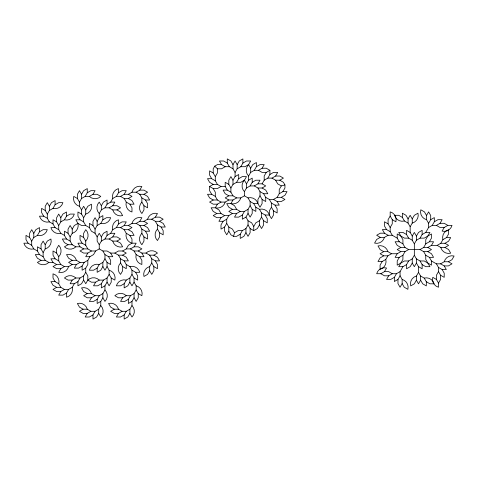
<?xml version="1.0" encoding="UTF-8"?>
<svg xmlns="http://www.w3.org/2000/svg" width="478" height="478" viewBox="0 0 478 478"><rect width="100%" height="100%" fill="white"/><g stroke="black" fill="none" stroke-linecap="round" stroke-linejoin="round"><path stroke-width="0.72" d="M242.322 230.629L240.231 234.25L236.61 236.341L233.551 236.341L234.519 232.72L238.14 230.629L242.322 230.629L245.943 228.544L248.028 224.923L248.028 220.74L245.943 217.12L248.028 213.499L248.028 209.322L250.119 205.701L250.119 201.525L248.028 197.904L244.413 195.813L240.793 197.904A8.072 8.072 0 0 1 230.904 203.61L226.721 203.61L228.813 207.231L232.433 209.322L236.61 209.322L240.231 211.413L244.413 211.413L248.028 209.322M33.789 237.482L33.789 233.3L35.88 229.679L39.501 227.588L39.501 231.77L37.409 235.391L33.789 237.482L31.697 241.097L31.697 245.28L33.789 248.901L37.409 250.992L39.501 254.607L43.122 256.698L45.207 260.319L48.828 262.41L53.01 262.41L56.631 264.501L60.808 264.501L64.428 266.587L68.605 266.587L72.226 264.501L76.408 264.501L80.029 262.41L84.206 262.41L87.827 260.319L89.918 256.698L93.539 254.607L95.624 250.992L99.245 248.901L102.866 250.992L104.957 254.607L104.957 258.789L102.866 262.41L102.866 266.587L104.957 270.207L107.048 266.587L107.048 262.41L104.957 258.789M49.389 210.463L49.389 206.281L51.481 202.66L55.095 200.569L55.095 204.751L53.01 208.372L49.389 210.463L47.298 214.078L47.298 218.261L49.389 221.882L53.01 223.973L55.095 227.588L58.716 229.679L60.808 233.3L64.428 235.391L66.52 239.012L70.141 241.097L72.226 244.718L75.847 246.809L80.029 246.809L83.644 248.901L87.827 248.901L91.447 250.992L95.624 250.992M45.207 248.901L45.207 244.718L47.298 241.097L50.919 239.012A8.072 8.072 0 0 1 45.207 248.901L43.122 252.521L43.122 256.698M60.808 221.882L60.808 217.699L62.899 214.078L66.52 211.993L66.52 216.17L64.428 219.79L60.808 221.882L58.716 225.502L58.716 229.679M81.559 198.484L81.559 194.301L83.644 190.68L87.265 188.595L87.265 192.771L85.18 196.392L81.559 198.484L79.468 202.104L79.468 206.281L81.559 209.902L81.559 214.078L83.644 217.699L83.644 221.882L85.735 225.502L89.356 227.588L91.447 231.209L95.068 233.3L97.154 236.921L97.154 241.097L99.245 244.718L99.245 248.901M81.559 209.902L83.644 206.281L85.735 209.902L85.735 214.078L83.644 217.699M70.141 241.097L70.141 236.921L72.226 233.3L72.226 229.117L74.317 225.502L77.938 223.411L81.559 225.502L85.735 225.502M85.18 196.392L89.356 196.392L92.977 194.301L95.068 190.68L90.886 190.68L87.265 192.771M85.735 209.902L87.827 206.281L91.447 204.19A8.072 8.072 0 0 1 85.735 214.078M64.428 266.587L60.808 268.678L58.716 272.299A8.072 8.072 0 0 0 68.605 266.587M101.336 209.902L101.336 205.719L103.427 202.104L107.048 200.013L107.048 204.19L104.957 207.811L101.336 209.902L99.245 213.523L99.245 217.699L97.154 221.32L97.154 225.502L95.068 229.117L95.068 233.3M107.048 204.19L110.663 202.104L112.754 198.484A8.072 8.072 0 0 1 118.466 188.595L118.466 192.771L116.375 196.392L112.754 198.484M68.605 289.429L64.428 289.429L60.808 291.514L58.716 295.135L62.899 295.135L66.52 293.05L68.605 289.429L72.226 287.338L74.317 283.717L77.938 281.626L80.029 278.005L83.644 275.92L85.735 272.299L85.735 268.116L87.827 264.501L87.827 260.319M76.408 264.501L74.317 268.116L78.5 268.116L82.114 266.031L84.206 262.41M97.154 225.502L100.774 223.411L102.866 219.79L102.866 215.608L99.245 217.699M104.957 207.811L109.133 207.811L112.754 205.719L114.845 202.104L110.663 202.104M80.029 278.005L75.847 278.005L72.226 280.096L70.141 283.717L74.317 283.717M91.447 250.992L87.827 253.077L85.735 256.698L89.918 256.698M97.154 236.921L99.245 233.3L101.336 236.921L101.336 241.097L99.245 244.718M116.375 196.392L120.558 196.392L124.172 194.301L126.264 190.68L122.087 190.68L118.466 192.771M101.336 236.921L103.427 233.3L107.048 231.209L107.048 235.391L104.957 239.012L101.336 241.097M83.644 275.92L83.644 280.096L81.559 283.717L77.938 285.808L77.938 281.626M107.048 235.391L110.663 233.3L112.754 229.679A8.072 8.072 0 0 1 118.466 219.79L118.466 223.973L116.375 227.588L112.754 229.679M104.957 239.012L109.133 239.012L112.754 236.921L114.845 233.3L110.663 233.3M131.976 192.21L136.152 192.21L139.773 190.125L141.864 186.504A8.072 8.072 0 0 0 131.976 192.21L128.355 194.301L124.172 194.301M102.866 266.587L100.774 270.207L97.154 272.299L97.154 268.116L99.245 264.501L102.866 262.41M116.375 227.588L120.558 227.588L124.172 225.502L126.264 221.882L122.087 221.882L118.466 223.973M103.427 280.096L99.245 280.096L95.624 282.187L93.539 285.808L97.715 285.808L101.336 283.717L103.427 280.096L107.048 278.005L109.133 274.39L109.133 270.207L107.048 266.587M99.245 295.697L95.068 295.697L91.447 297.788L89.356 301.409L93.539 301.409L97.154 299.318L99.245 295.697L102.866 293.606L104.957 289.985L104.957 285.808L107.048 282.187L107.048 278.005M131.976 223.411L136.152 223.411L139.773 221.32L141.864 217.699A8.072 8.072 0 0 0 131.976 223.411L128.355 225.502L124.172 225.502M95.068 311.298L90.886 311.298L87.265 313.389L85.18 317.004L89.356 317.004L92.977 314.918L95.068 311.298L98.689 309.206L100.774 305.585L100.774 301.409L102.866 297.788L102.866 293.606M126.264 248.901L128.355 245.28L131.976 243.188L136.152 243.188L134.067 246.809L130.446 248.901L126.264 248.901L122.643 250.992L118.466 250.992L114.845 253.077L110.663 253.077L107.048 250.992L102.866 250.992M98.689 309.206L98.689 313.389L96.598 317.004L92.977 319.095L92.977 314.918M147.577 219.229L151.753 219.229L155.374 217.143L157.465 213.523A8.072 8.072 0 0 0 147.577 219.229L143.956 221.32L139.773 221.32M126.264 280.096A8.072 8.072 0 0 0 116.375 285.808L120.558 285.808L124.172 283.717L126.264 280.096L129.885 278.005L131.976 274.39L131.976 270.207L129.885 266.587L126.264 264.501L124.172 260.88L120.558 258.789L118.466 255.168L114.845 253.077M129.885 278.005L129.885 282.187L127.793 285.808L124.172 287.899L124.172 283.717M130.446 295.697L126.264 295.697L122.643 297.788L120.558 301.409L124.734 301.409L128.355 299.318L130.446 295.697L134.067 293.606L136.152 289.985L136.152 285.808L134.067 282.187L134.067 278.005L131.976 274.39M134.067 282.187L131.976 285.808L129.885 282.187M126.264 311.298L122.087 311.298L118.466 313.389L116.375 317.004L120.558 317.004L124.172 314.918L126.264 311.298L129.885 309.206L131.976 305.585L131.976 301.409L134.067 297.788L134.067 293.606M149.662 266.587L149.662 270.769L147.577 274.39L143.956 276.475A8.072 8.072 0 0 1 149.662 266.587L151.753 262.966L151.753 258.789L149.662 255.168L146.041 253.077L141.864 253.077L138.244 250.992L134.067 250.992L130.446 248.901M230.904 192.192L230.904 188.015L232.989 184.394L232.989 180.212L235.08 176.591L235.08 172.415L232.989 168.794L229.374 166.703L225.192 166.703L221.571 164.611L217.394 164.611L214.742 166.147L213.212 168.794L213.212 172.976L215.303 176.591L215.303 180.774L217.394 184.394L221.009 186.486L225.192 186.486L227.283 190.101L230.904 192.192L232.989 195.813L236.61 197.904L240.793 197.904M129.885 309.206L129.885 313.389L127.793 317.004L124.172 319.095L124.172 314.918M215.303 176.591L217.394 172.976L217.394 168.794L214.742 166.147M232.989 168.794L232.989 164.611L235.08 160.996L237.172 164.611L237.172 168.794L235.08 172.415M237.172 164.611L239.263 160.996L242.884 158.905L242.884 163.082L240.793 166.703L237.172 168.794M236.61 197.904L232.989 199.995L228.813 199.995L225.192 202.08L221.009 202.08L217.394 204.172L215.303 207.793L211.121 207.793L213.212 211.413L216.833 213.499L221.009 213.499L224.63 215.59L228.813 215.59L232.433 213.499L236.61 213.499L240.231 211.413M232.989 184.394L236.61 182.303L238.701 178.682L238.701 174.506L235.08 176.591M224.63 215.59L221.009 217.681L218.924 221.302L223.101 221.302L226.721 219.211L228.813 215.59M250.681 172.415L250.681 168.232L252.772 164.611L256.393 162.526L256.393 166.703L254.302 170.323L250.681 172.415L248.59 176.035L248.59 180.212L246.499 183.833L246.499 188.015L244.413 191.63L244.413 195.813M232.989 199.995L230.904 203.61L234.519 205.701L236.61 209.322M223.101 221.302L221.009 224.923L221.009 229.099L224.63 227.008L226.721 223.393L226.721 219.211M246.499 188.015L250.119 185.924L252.211 182.303L252.211 178.121L248.59 180.212M254.302 170.323L258.479 170.323L262.099 168.232L264.191 164.611L260.008 164.611L256.393 166.703M236.61 213.499L234.519 217.12L238.701 217.12L242.322 215.034L244.413 211.413M226.721 223.393L228.813 227.008L228.813 231.191L226.721 234.812L224.63 231.191L224.63 227.008M250.119 185.924L254.302 185.924L257.923 183.833L260.008 180.212L255.832 180.212L252.211 182.303M264.191 180.212L267.811 178.121L269.897 174.506L269.897 170.323L266.282 172.415L264.191 176.035L264.191 180.212L262.099 183.833L257.923 183.833M260.008 195.813L257.923 199.434L257.923 203.61L260.008 207.231L262.099 203.61L262.099 199.434L260.008 195.813L260.008 191.63L257.923 188.015L254.302 185.924M267.811 178.121L271.988 178.121L275.609 176.035L277.7 172.415L273.518 172.415L269.897 174.506M245.943 228.544L245.943 232.72L243.852 236.341L240.231 238.432L240.231 234.25M259.452 220.74L259.452 224.923L257.361 228.544L253.74 230.629L253.74 226.453L255.832 222.832L259.452 220.74L261.538 217.12L261.538 212.943L259.452 209.322L255.832 207.231L253.74 203.61L250.119 201.525M279.23 193.721L282.851 191.63L284.942 188.015L284.942 184.95L281.321 185.924L279.23 189.545L279.23 193.721L277.138 197.342L273.518 199.434L269.341 199.434L265.72 197.342L263.629 193.721L260.008 191.63M271.432 207.231L269.341 210.852L269.341 215.034L271.432 218.649L273.518 215.034L273.518 210.852L271.432 207.231L271.432 203.054L269.341 199.434M390.173 216.062L392.265 219.683L395.886 221.768A8.072 8.072 0 0 0 390.173 211.879L390.173 216.062L388.082 219.683L388.082 223.859L390.173 227.48L390.173 231.663L392.265 235.278L397.206 238.134L399.297 241.754L402.918 243.846L405.009 247.467L408.63 249.552L420.048 249.552L423.669 251.643L425.755 255.264L429.375 257.355L431.467 260.976L436.408 263.826L440.591 263.826L444.211 261.741A8.072 8.072 0 0 1 454.1 256.029L452.009 259.65L448.388 261.741L444.211 261.741M390.173 227.48L392.265 223.859L392.265 219.683M385.788 259.446L382.167 261.532L380.082 265.153L380.082 269.335A8.072 8.072 0 0 0 385.788 259.446L387.879 255.826L391.5 253.734L397.206 253.734L400.827 251.643L405.009 251.643L408.63 249.552M410.16 226.715L408.069 223.095L408.069 218.918L410.16 215.297L412.245 218.918L412.245 223.095L410.16 226.715L410.16 232.428L412.245 236.042L412.245 240.225L414.336 243.846L414.336 255.264L412.245 258.885L412.245 263.061L410.16 266.682L406.539 268.773L406.539 264.591L408.63 260.976L412.245 258.885M412.245 218.918L414.336 215.297L417.957 213.206A8.072 8.072 0 0 1 412.245 223.095M380.846 273.721L384.461 271.629L386.553 268.009A8.072 8.072 0 0 0 376.664 273.721L380.846 273.721L384.461 275.806L388.644 275.806L392.265 273.721L396.441 273.721L400.062 271.629L402.918 266.682L406.539 264.591M397.206 253.734L395.121 257.355L399.297 257.355L402.918 255.264L405.009 251.643M388.644 275.806L386.553 279.427L390.735 279.427L394.356 277.336L396.441 273.721M399.297 257.355L397.206 260.976L397.206 265.153L404.448 260.976L408.63 260.976M412.245 236.042L414.336 232.428L416.428 236.042L416.428 240.225L414.336 243.846M428.611 223.304L426.519 219.683L426.519 215.5L428.611 211.879L430.702 215.5L430.702 219.683L428.611 223.304L428.611 227.48L425.755 232.428L422.134 234.513L420.048 238.134L416.428 240.225M416.428 236.042L418.519 232.428L422.134 230.336L422.134 234.513M394.356 277.336L394.356 281.518L397.971 279.427L400.062 275.806L400.062 271.629M428.611 227.48L432.231 225.389L434.323 221.768L434.323 217.592L430.702 219.683M400.062 275.806L402.153 279.427L402.153 283.609L400.062 287.23L397.971 283.609L397.971 279.427M420.048 249.552L423.669 247.467L425.755 243.846L425.755 239.663L429.937 232.428L425.755 232.428M414.336 255.264L416.428 258.885L416.428 263.061L414.336 266.682L412.245 263.061M425.755 243.846L429.375 241.754L431.467 238.134L431.467 233.957L424.225 238.134L420.048 238.134M432.231 225.389L436.408 225.389L440.029 223.304L442.12 219.683L437.944 219.683L434.323 221.768M423.669 247.467L427.846 247.467L431.467 245.375L433.558 241.754L429.375 241.754M447.832 225.389L444.211 227.48L442.12 231.101A8.072 8.072 0 0 0 452.009 225.389L447.832 225.389L444.211 223.304L440.029 223.304M416.428 276.015L416.428 280.192L414.336 283.812L410.716 285.904A8.072 8.072 0 0 1 416.428 276.015L418.519 272.394L418.519 266.682L416.428 263.061M431.467 245.375L437.179 245.375L440.794 243.284L442.885 239.663A8.072 8.072 0 0 1 448.597 229.775L448.597 233.957L446.506 237.578L442.885 239.663M418.519 272.394L420.604 276.015L420.604 280.192L418.519 283.812L416.428 280.192M436.408 263.826L438.499 267.447L438.499 271.629L436.408 275.25L436.408 279.427L438.499 283.048L438.499 287.23A8.072 8.072 0 0 1 432.793 277.336L436.408 279.427M438.499 283.048L440.591 279.427L440.591 275.25L438.499 271.629M55.095 204.751L58.716 202.66L62.899 202.66A8.072 8.072 0 0 1 53.01 208.372M39.501 231.77L43.122 229.679L47.298 229.679A8.072 8.072 0 0 1 37.409 235.391M66.52 216.17L70.141 214.078L74.317 214.078A8.072 8.072 0 0 1 64.428 219.79M120.558 196.392L124.172 198.484L128.355 198.484L131.976 196.392L128.355 194.301M109.133 207.811L112.754 209.902L116.937 209.902L120.558 207.811L116.937 205.719L112.754 205.719M136.152 192.21L139.773 194.301L143.956 194.301L147.577 192.21L143.956 190.125L139.773 190.125M102.866 219.79L106.486 217.699L110.663 217.699A8.072 8.072 0 0 1 100.774 223.411M45.207 260.319L41.03 260.319L37.409 262.41A8.072 8.072 0 0 0 48.828 262.41M72.226 244.718L68.049 244.718L64.428 246.809A8.072 8.072 0 0 0 75.847 246.809M225.192 166.703L221.571 168.794L217.394 168.794M56.631 264.501L53.01 266.587L56.631 268.678L60.808 268.678M83.644 248.901L80.029 250.992L83.644 253.077L87.827 253.077M80.029 262.41L76.408 260.319L72.226 260.319L68.605 262.41L72.226 264.501M242.884 163.082L246.499 160.996L250.681 160.996L248.59 164.611A8.072 8.072 0 0 0 248.59 176.035M120.558 227.588L124.172 229.679L128.355 229.679L131.976 227.588L128.355 225.502M221.009 202.08L217.394 199.995L215.303 196.374L211.682 194.283L209.591 190.662L209.591 186.486L213.212 184.394L217.394 184.394M109.133 239.012L112.754 241.097L116.937 241.097L120.558 239.012L116.937 236.921L112.754 236.921M136.152 223.411L139.773 225.502L143.956 225.502L147.577 223.411L143.956 221.32M151.753 219.229L155.374 221.32L159.55 221.32L163.171 219.229L159.55 217.143L155.374 217.143M221.009 186.486L217.394 188.571L213.212 188.571L209.591 186.486M238.701 178.682L242.322 176.591L246.499 176.591L244.413 180.212A8.072 8.072 0 0 0 244.413 191.63M85.735 268.116L82.114 270.207L82.114 266.031M64.428 289.429L60.808 287.338L56.631 287.338L53.01 289.429L56.631 291.514L60.808 291.514M217.394 199.995L213.212 199.995L209.591 202.08L213.212 204.172L217.394 204.172M97.154 268.116L93.539 270.207L89.356 270.207A8.072 8.072 0 0 1 99.245 264.501M118.466 255.168L122.643 255.168L126.264 253.077L122.643 250.992M232.989 195.813L228.813 195.813L225.192 197.904L228.813 199.995M138.244 250.992L141.864 248.901L138.244 246.809L134.067 246.809M216.833 213.499L213.212 215.59L216.833 217.681L221.009 217.681M257.923 188.015L262.099 188.015L265.72 185.924L262.099 183.833M271.988 178.121L275.609 180.212L279.791 180.212L283.406 178.121L279.791 176.035L275.609 176.035M232.433 209.322L228.813 211.413L232.433 213.499M95.068 295.697L91.447 293.606L87.265 293.606L83.644 295.697L87.265 297.788L91.447 297.788M149.662 255.168L153.844 255.168L157.465 253.077A8.072 8.072 0 0 0 146.041 253.077M104.957 285.808L101.336 287.899L101.336 283.717M90.886 311.298L87.265 309.206L83.088 309.206L79.468 311.298L83.088 313.389L87.265 313.389M245.943 217.12L242.322 219.211L242.322 215.034M100.774 301.409L97.154 303.494L97.154 299.318M277.138 197.342L281.321 197.342L284.942 195.251L287.027 191.63L282.851 191.63M122.087 311.298L118.466 309.206L114.284 309.206L110.663 311.298L114.284 313.389L118.466 313.389M131.976 301.409L128.355 303.494L128.355 299.318M384.461 237.369L380.285 237.369L376.664 239.46L374.573 243.081A8.072 8.072 0 0 0 384.461 237.369L388.082 235.278L392.265 235.278M391.5 253.734L387.879 251.643L383.697 251.643L380.082 253.734L383.697 255.826L387.879 255.826M383.697 255.826L380.082 257.917L377.99 261.532L382.167 261.532M405.009 247.467L400.827 247.467L397.206 249.552L400.827 251.643M423.669 251.643L427.846 251.643L431.467 249.552L427.846 247.467M440.794 243.284L444.976 243.284L448.597 241.193L450.682 237.578L446.506 237.578M437.179 245.375L440.794 247.467L444.976 247.467L448.597 245.375L444.976 243.284M240.793 166.703L244.969 166.703L248.59 164.611L250.681 168.232M262.099 168.232L266.282 168.232L269.897 170.323M266.282 172.415L262.099 172.415L258.479 170.323M215.303 180.774L211.682 178.682L207.506 178.682L209.591 182.303L213.212 184.394M236.61 182.303L240.793 182.303L244.413 180.212L246.499 183.833M227.283 190.101L223.101 190.101L225.192 193.721L228.813 195.813M263.629 193.721L267.811 193.721L265.72 190.101L262.099 188.015M92.977 194.301L97.154 194.301L100.774 196.392A8.072 8.072 0 0 1 89.356 196.392M211.682 194.283L207.506 194.283L209.591 197.904L213.212 199.995M139.773 194.301L141.864 197.922L145.485 200.013L149.662 200.013L147.577 196.392L143.956 194.301M273.518 199.434L277.138 201.525L281.321 201.525L284.942 199.434L281.321 197.342M253.74 203.61L257.923 203.61A8.072 8.072 0 0 0 248.028 197.904M124.172 198.484L126.264 202.104L129.885 204.19L134.067 204.19L131.976 200.569L128.355 198.484M271.432 203.054L275.047 205.14L279.23 205.14L277.138 201.525M261.538 212.943L265.159 215.034L269.341 215.034A8.072 8.072 0 0 0 259.452 209.322M47.298 218.261L43.677 216.17L39.501 216.17A8.072 8.072 0 0 0 49.389 221.882M83.644 221.882L80.029 219.79L75.847 219.79L77.938 223.411A8.072 8.072 0 0 1 72.226 233.3M155.374 221.32L157.465 224.941L161.08 227.032L165.263 227.032L163.171 223.411L159.55 221.32M444.211 227.48L440.029 227.48L436.408 225.389M55.095 227.588L50.919 227.588A8.072 8.072 0 0 0 60.808 233.3M390.173 231.663L386.553 229.571L382.376 229.571L384.461 233.192L388.082 235.278M139.773 225.502L141.864 229.117L145.485 231.209L149.662 231.209L147.577 227.588L143.956 225.502M384.461 233.192L380.285 233.192L376.664 235.278L380.285 237.369M124.172 229.679L126.264 233.3L129.885 235.391L134.067 235.391L131.976 231.77L128.355 229.679M412.245 240.225L408.63 238.134L404.448 238.134L397.206 233.957L397.206 238.134M66.52 239.012L62.337 239.012L64.428 242.627L68.049 244.718M399.297 241.754L395.121 241.754L397.206 245.375L400.827 247.467M31.697 245.28L28.083 243.188L23.9 243.188A8.072 8.072 0 0 0 33.789 248.901M87.827 248.901L85.735 245.28L82.114 243.188L77.938 243.188L80.029 246.809M39.501 254.607L35.318 254.607L37.409 258.228L41.03 260.319M104.957 254.607L108.578 256.698L112.754 256.698L110.663 253.077M134.067 250.992L136.152 254.607L139.773 256.698L143.956 256.698L141.864 253.077M429.375 257.355L433.558 257.355L431.467 253.734L427.846 251.643M60.808 264.501L58.716 260.88L55.095 258.789L50.919 258.789L53.01 262.41M124.172 260.88L128.355 260.88L126.264 257.26L122.643 255.168M151.753 258.789L155.374 260.88L159.55 260.88L157.465 257.26L153.844 255.168M416.428 258.885L420.048 260.976L424.225 260.976L431.467 265.153L431.467 260.976M440.591 263.826L444.211 265.917L448.388 265.917L452.009 263.826L448.388 261.741M402.918 266.682L398.736 266.682L402.918 259.446L402.918 255.264M438.499 267.447L442.12 269.538L446.303 269.538L444.211 265.917M384.461 271.629L388.644 271.629L392.265 273.721M131.976 270.207L135.597 272.299L139.773 272.299A8.072 8.072 0 0 0 129.885 266.587M72.226 280.096L68.049 280.096L64.428 278.005A8.072 8.072 0 0 1 75.847 278.005M60.808 287.338L58.716 283.717L55.095 281.626L50.919 281.626L53.01 285.247L56.631 287.338M95.624 282.187L91.447 282.187L87.827 280.096L87.827 275.92L85.735 272.299M122.643 297.788L118.466 297.788L114.845 295.697A8.072 8.072 0 0 1 126.264 295.697M404.448 221.003L402.356 217.388L398.736 215.297L394.559 215.297A8.072 8.072 0 0 0 404.448 221.003L408.069 223.095M444.976 247.467L448.597 249.552L450.682 253.173A8.072 8.072 0 0 1 440.794 247.467M410.16 232.428L406.539 230.336L406.539 234.513L408.63 238.134M388.082 223.859L384.461 221.768L384.461 225.951L386.553 229.571M406.539 234.513L402.918 232.428L398.736 232.428L402.918 239.663L402.918 243.846M279.791 180.212L283.406 182.303L284.942 184.95M420.048 260.976L422.134 264.591L425.755 266.682L429.937 266.682L425.755 259.446L425.755 255.264M440.591 275.25L444.211 277.336L444.211 273.159L442.12 269.538M281.321 185.924L277.7 183.833L275.609 180.212M418.519 266.682L422.134 268.773L422.134 264.591M383.697 251.643L380.082 249.552L377.99 245.937A8.072 8.072 0 0 1 387.879 251.643M229.374 166.703L227.283 163.082L223.662 160.996L219.48 160.996L221.571 164.611M420.604 276.015L424.225 278.1A8.072 8.072 0 0 1 434.114 283.812L429.937 283.812L426.316 281.721L424.225 278.1M262.099 199.434L265.72 201.525L265.72 197.342M213.212 172.976L209.591 170.885L209.591 175.062L211.682 178.682M230.904 188.015L228.813 184.394L225.192 182.303L225.192 186.486M273.518 210.852L277.138 212.943L277.138 208.761L275.047 205.14M250.119 205.701L252.211 209.322L255.832 211.413L255.832 207.231M261.538 217.12L263.629 220.74L267.25 222.832L267.25 218.649L265.159 215.034M248.028 220.74L251.649 222.832L253.74 226.453M248.028 224.923L250.119 228.544L253.74 230.629M228.813 227.008L232.433 229.099L234.519 232.72M233.551 236.341L230.904 234.812L228.813 231.191M141.864 197.922L141.864 202.104L143.956 205.719L147.577 207.811L147.577 203.634L145.485 200.013M157.465 224.941L157.465 229.117L159.55 232.738L163.171 234.829L163.171 230.653L161.08 227.032M116.937 209.902L120.558 211.993L122.643 215.608A8.072 8.072 0 0 1 112.754 209.902M79.468 202.104L77.376 198.484L73.755 196.392A8.072 8.072 0 0 0 79.468 206.281M141.864 229.117L141.864 233.3L143.956 236.921L147.577 239.012L147.577 234.829L145.485 231.209M81.559 214.078L77.938 211.993L77.938 216.17L80.029 219.79M95.068 229.117L92.977 225.502L89.356 223.411L89.356 227.588M116.937 241.097L120.558 243.188L122.643 246.809A8.072 8.072 0 0 1 112.754 241.097M151.753 262.966L153.844 266.587L157.465 268.678L157.465 264.501L155.374 260.88M47.298 214.078L45.207 210.463L41.592 208.372L41.592 212.549L43.677 216.17M58.716 225.502L56.631 221.882L53.01 219.79L53.01 223.973M85.735 245.28L85.735 241.097L83.644 237.482L80.029 235.391L80.029 239.568L82.114 243.188M70.141 236.921L68.049 233.3L64.428 231.209L64.428 235.391M120.558 258.789L120.558 262.966L122.643 266.587L126.264 268.678L126.264 264.501M107.048 262.41L110.663 264.501L110.663 260.319L108.578 256.698M134.067 278.005L137.682 280.096L137.682 275.92L135.597 272.299M109.133 274.39L111.225 278.005L114.845 280.096A8.072 8.072 0 0 0 109.133 270.207M136.152 289.985L138.244 293.606L141.864 295.697A8.072 8.072 0 0 0 136.152 285.808M72.226 260.319L68.605 258.228L66.52 254.607A8.072 8.072 0 0 1 76.408 260.319M31.697 241.097L29.612 237.482L25.991 235.391L25.991 239.568L28.083 243.188M58.716 260.88L58.716 256.698L56.631 253.077L53.01 250.992L53.01 255.168L55.095 258.789M43.122 252.521L41.03 248.901L37.409 246.809L37.409 250.992M87.265 293.606L83.644 291.514L81.559 287.899A8.072 8.072 0 0 1 91.447 293.606M114.284 309.206L110.663 307.115L108.578 303.494A8.072 8.072 0 0 1 118.466 309.206M83.088 309.206L79.468 307.115L77.376 303.494A8.072 8.072 0 0 1 87.265 309.206M426.519 215.5L424.434 211.879L420.813 209.794A8.072 8.072 0 0 0 426.519 219.683M408.069 218.918L405.977 215.297L402.356 213.206L402.356 217.388M420.604 280.192L422.695 283.812L426.316 285.904L426.316 281.721M402.153 283.609L404.245 287.23L407.859 289.315A8.072 8.072 0 0 0 402.153 279.427M232.989 164.611L230.904 160.996L227.283 158.905L227.283 163.082M259.452 224.923L261.538 228.544L263.629 224.923L263.629 220.74M232.989 180.212L230.904 176.591L228.813 180.212L228.813 184.394M248.028 213.499L250.119 217.12L252.211 213.499L252.211 209.322M245.943 232.72L248.028 236.341L250.119 232.72L250.119 228.544M213.212 188.571L215.303 192.192L215.303 196.374M221.009 213.499L218.924 209.884L215.303 207.793A8.072 8.072 0 0 0 225.192 202.08M129.885 204.19L131.976 207.811L131.976 211.993A8.072 8.072 0 0 1 126.264 202.104M129.885 235.391L131.976 239.012L131.976 243.188A8.072 8.072 0 0 1 126.264 233.3M149.662 270.769L151.753 274.39L153.844 270.769L153.844 266.587M139.773 256.698L141.864 260.319L141.864 264.501A8.072 8.072 0 0 1 136.152 254.607M101.336 205.719L99.245 202.104A8.072 8.072 0 0 0 99.245 213.523M81.559 194.301L79.468 190.68L77.376 194.301L77.376 198.484M97.154 221.32L95.068 217.699L92.977 221.32L92.977 225.502M134.067 297.788L136.152 301.409L138.244 297.788L138.244 293.606M129.885 313.389L131.976 317.004A8.072 8.072 0 0 0 131.976 305.585M107.048 282.187L109.133 285.808L111.225 282.187L111.225 278.005M72.226 229.117L70.141 225.502L68.049 229.117L68.049 233.3M60.808 217.699L58.716 214.078L56.631 217.699L56.631 221.882M102.866 297.788L104.957 301.409A8.072 8.072 0 0 0 104.957 289.985M49.389 206.281L47.298 202.66L45.207 206.281L45.207 210.463M83.644 280.096L85.735 283.717L87.827 280.096A8.072 8.072 0 0 1 99.245 280.096M98.689 313.389L100.774 317.004A8.072 8.072 0 0 0 100.774 305.585M45.207 244.718L43.122 241.097L41.03 244.718L41.03 248.901M33.789 233.3L31.697 229.679L29.612 233.3L29.612 237.482M55.095 281.626L53.01 278.005L53.01 273.828A8.072 8.072 0 0 1 58.716 283.717M159.55 232.738L159.55 236.921L157.465 240.542A8.072 8.072 0 0 1 157.465 229.117M143.956 205.719L143.956 209.902L141.864 213.523A8.072 8.072 0 0 1 141.864 202.104M143.956 236.921L143.956 241.097L141.864 244.718A8.072 8.072 0 0 1 141.864 233.3M122.643 266.587L122.643 270.769L120.558 274.39A8.072 8.072 0 0 1 120.558 262.966M83.644 237.482L83.644 233.3L85.735 229.679A8.072 8.072 0 0 1 85.735 241.097M66.52 293.05L66.52 297.226A8.072 8.072 0 0 0 72.226 287.338M56.631 253.077L56.631 248.901L58.716 245.28A8.072 8.072 0 0 1 58.716 256.698"/></g></svg>
